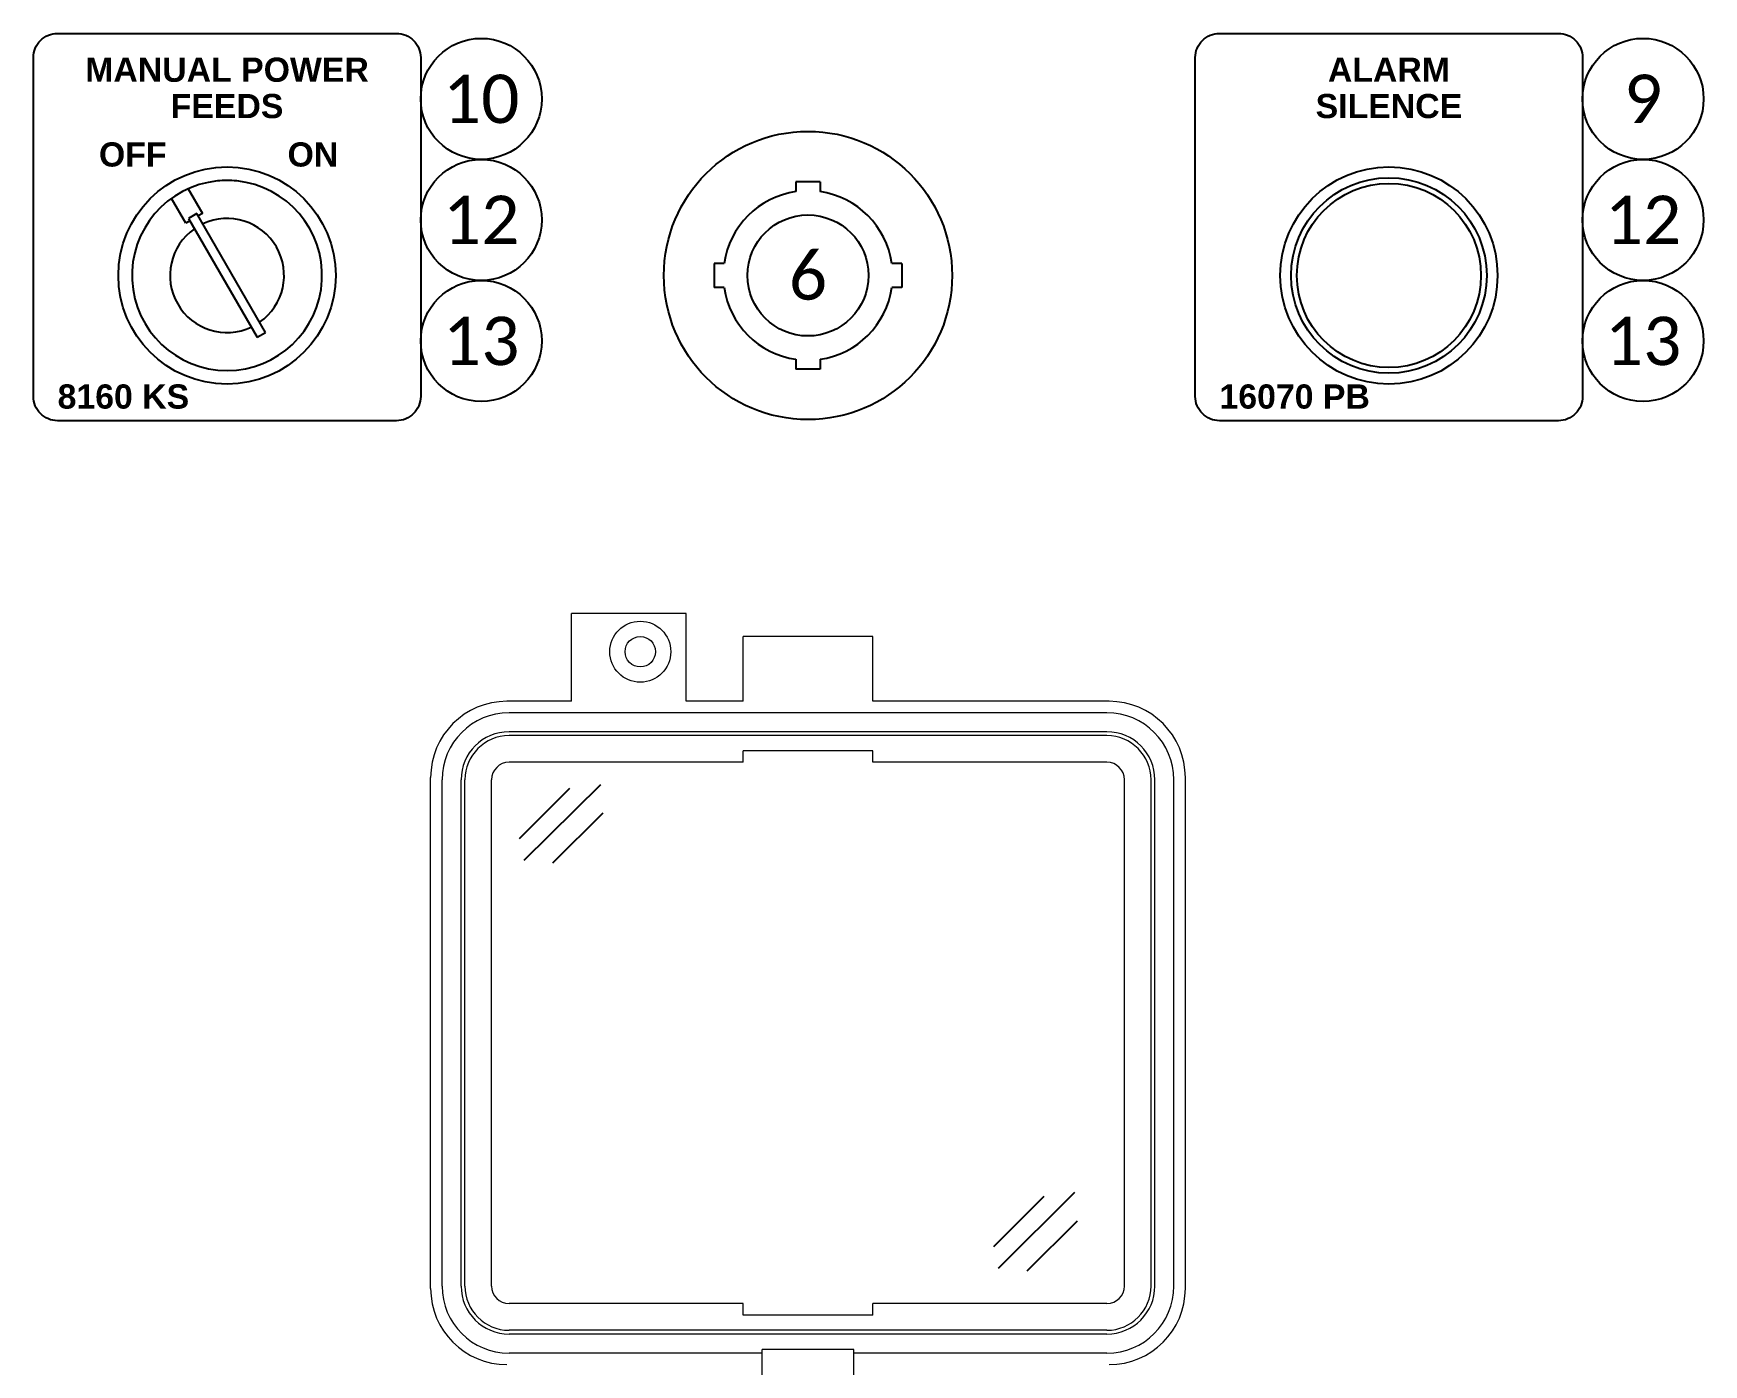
# Model space of a CAD drawing. Header units: inches. Extents: x 0 to 316, y -1 to 150.
# Drawn here: x 256.34 to 264.97, y 94.64 to 101.51 of the extents above; entities that cross this region are included whole.
import ezdxf
from ezdxf.enums import TextEntityAlignment as Align

# ---------------------------------------------------------------- set-up
doc = ezdxf.new("R2010")
doc.units = ezdxf.units.IN
doc.header["$MEASUREMENT"] = 0
doc.linetypes.add('HIDDEN2', pattern=[0.1875, 0.125, -0.0625])
doc.styles.add('Arial Bold', font='arialbd.ttf', dxfattribs={"height": 0.08})
doc.styles.add('Calibri', font='calibri.ttf')

# ---------------------------------------------------------------- blocks, each defined once
blk = doc.blocks.new('Reference Number')
at = {"color": 6, "linetype": 'Continuous'}
blk.add_circle((0, 0), 0.125, dxfattribs=at)
at = {"color": 6, "linetype": 'Continuous', "style": 'Calibri'}
blk.add_attdef('REFERENCE_#', text='', height=0.1, dxfattribs=at).set_placement((0, 0), align=Align.MIDDLE_CENTER)
blk = doc.blocks.new('22.5mm PB HOLE')
at = {"color": 1}
for p, q in [((0.0625, 0.484), (-0.0625, 0.484)), ((-0.0625, 0.484), (-0.0625, 0.433)), ((0.0625, 0.484), (0.0625, 0.433)), ((-0.433, 0.0625), (-0.484, 0.0625)), ((-0.484, 0.0625), (-0.484, -0.0625)), ((0.484, 0.0625), (0.433, 0.0625)), ((0.484, 0.0625), (0.484, -0.0625)), ((-0.433, -0.0625), (-0.484, -0.0625)), ((0.484, -0.0625), (0.433, -0.0625)), ((-0.0625, -0.433), (-0.0625, -0.484)), ((0.0625, -0.484), (-0.0625, -0.484)), ((0.0625, -0.433), (0.0625, -0.484))]:
    blk.add_line(p, q, dxfattribs=at)
for start, end in [(98.21321, 171.78679), (8.21321, 81.78679), (188.21321, 261.78679), (278.21321, 351.78679)]:
    blk.add_arc((0, 0), 0.4375, start, end, dxfattribs=at)
blk = doc.blocks.new('GRACE-F')
at = {"color": 2, "lineweight": 18}
for p, q in [((-0.6299, 6.4335), (-1.2205, 6.4335)), ((-1.2205, 5.9807), (-1.2205, 6.4335)), ((-0.6299, 5.9807), (-0.6299, 6.4335)), ((0.3346, 6.3153), (-0.3346, 6.3153)), ((-0.3346, 5.9807), (-0.3346, 6.3153)), ((0.3346, 5.9807), (0.3346, 6.3153)), ((-1.2205, 5.9807), (-1.5551, 5.9807)), ((-0.3346, 5.9807), (-0.6299, 5.9807)), ((1.5551, 5.9807), (0.3346, 5.9807)), ((1.5433, 5.9216), (-1.5433, 5.9216)), ((1.5433, 5.8232), (-1.5433, 5.8232)), ((1.5433, 5.8035), (-1.5433, 5.8035)), ((0.3346, 5.7248), (-0.3346, 5.7248)), ((-0.3346, 5.6657), (-0.3346, 5.7248)), ((0.3346, 5.6657), (0.3346, 5.7248)), ((-0.3346, 5.6657), (-1.5433, 5.6657)), ((1.5433, 5.6657), (0.3346, 5.6657)), ((-1.9488, 2.9492), (-1.9488, 5.587)), ((-1.8898, 2.961), (-1.8898, 5.5752)), ((-1.7913, 2.961), (-1.7913, 5.5752)), ((-1.7716, 2.961), (-1.7716, 5.5752)), ((-1.6339, 2.961), (-1.6339, 5.5752)), ((1.6339, 2.961), (1.6339, 5.5752)), ((1.7716, 2.961), (1.7716, 5.5752)), ((1.7913, 2.961), (1.7913, 5.5752)), ((1.8898, 2.961), (1.8898, 5.5752)), ((1.9488, 2.9492), (1.9488, 5.587)), ((-0.3346, 2.8705), (-1.5433, 2.8705)), ((-0.3346, 2.8114), (-0.3346, 2.8705)), ((0.3346, 2.8114), (0.3346, 2.8705)), ((1.5433, 2.8705), (0.3346, 2.8705)), ((0.3346, 2.8114), (-0.3346, 2.8114)), ((1.5433, 2.7327), (-1.5433, 2.7327)), ((1.5433, 2.713), (-1.5433, 2.713)), ((-0.2362, 2.6146), (-1.5433, 2.6146)), ((-0.2362, 2.4965), (-0.2362, 2.6342)), ((0.2362, 2.6342), (-0.2362, 2.6342)), ((0.2362, 2.4965), (0.2362, 2.6342)), ((1.5433, 2.6146), (0.2362, 2.6146))]:
    blk.add_line(p, q, dxfattribs=at)
at = {"color": 2}
for p, q in [((-1.489, 5.2725), (-1.2292, 5.532)), ((-1.4662, 5.1601), (-1.0705, 5.5518)), ((-1.3176, 5.1457), (-1.0578, 5.4052)), ((0.9602, 3.1659), (1.2199, 3.4254)), ((0.983, 3.0536), (1.3787, 3.4453)), ((1.1316, 3.0391), (1.3913, 3.2986))]:
    blk.add_line(p, q, dxfattribs=at)
at = {"color": 2, "lineweight": 18}
for radius in [0.1575, 0.0787]:
    blk.add_circle((-0.8661, 6.2366), radius, dxfattribs=at)
for centre, radius, start, end in [((-1.5551, 5.587), 0.3937, 90, 180), ((1.5551, 5.587), 0.3937, 0, 90), ((-1.5433, 5.5752), 0.3465, 90, 180), ((1.5433, 5.5752), 0.3465, 0, 90), ((-1.5433, 5.5752), 0.248, 90, 180), ((-1.5433, 5.5752), 0.2283, 90, 180), ((1.5433, 5.5752), 0.248, 0, 90), ((1.5433, 5.5752), 0.2283, 0, 90), ((-1.5433, 5.5752), 0.0906, 90, 180), ((1.5433, 5.5752), 0.0906, 0, 90), ((-1.5551, 2.9492), 0.3937, 180, 270), ((-1.5433, 2.961), 0.3465, 180, 270), ((-1.5433, 2.961), 0.248, 180, 270), ((-1.5433, 2.961), 0.2283, 180, 270), ((-1.5433, 2.961), 0.0906, 180, 270), ((1.5433, 2.961), 0.2283, 270, 0), ((1.5433, 2.961), 0.248, 270, 0), ((1.5433, 2.961), 0.3465, 270, 0), ((1.5433, 2.961), 0.0906, 270, 0), ((1.5551, 2.9492), 0.3937, 270, 0)]:
    blk.add_arc(centre, radius, start, end, dxfattribs=at)
blk = doc.blocks.new('ZB5AW163')
at = {"color": 5}
for radius in [0.561, 0.5049, 0.4754]:
    blk.add_circle((0, 0), radius, dxfattribs=at)

msp = doc.modelspace()

# ---------------------------------------------------------------- linework, layer by layer
at = {"color": 7, "linetype": 'Continuous'}
for p, q in [((257.13111, 100.53191), (257.05739, 100.6596)), ((257.14399, 100.7096), (257.21772, 100.58191)), ((257.18927, 100.58119), (257.14597, 100.55619)), ((257.54362, 99.96743), (257.18927, 100.58119)), ((257.21772, 100.58191), (257.19607, 100.56941)), ((257.15277, 100.54441), (257.13111, 100.53191)), ((257.14597, 100.55619), (257.50032, 99.94243)), ((257.50032, 99.94243), (257.54362, 99.96743))]:
    msp.add_line(p, q, dxfattribs=at)
at = {"color": 7}
for points in [[(256.46979, 101.51181), (258.21979, 101.51181, -0.4142136), (258.34479, 101.38681), (258.34479, 99.63681, -0.4142136), (258.21979, 99.51181), (256.46979, 99.51181, -0.4142136), (256.34479, 99.63681), (256.34479, 101.38681, -0.4142136)], [(262.46979, 101.51181), (264.21979, 101.51181, -0.4142136), (264.34479, 101.38681), (264.34479, 99.63681, -0.4142136), (264.21979, 99.51181), (262.46979, 99.51181, -0.4142136), (262.34479, 99.63681), (262.34479, 101.38681, -0.4142136)]]:
    msp.add_lwpolyline(points, format="xyb", close=True, dxfattribs=at)
at = {"linetype": 'Continuous'}
msp.add_circle((260.34479, 100.26181), 0.74411, dxfattribs=at)
at = {"color": 7, "linetype": 'Continuous'}
msp.add_circle((257.34479, 100.26181), 0.561, dxfattribs=at)
for radius, start, end in [(0.49075, 95.84772, 84.15228), (0.49075, 84.15228, 95.84772), (0.29445, 124.870508, 295.129492), (0.29445, 304.870508, 115.129492)]:
    msp.add_arc((257.34479, 100.26181), radius, start, end, dxfattribs=at)

# ---------------------------------------------------------------- block references
at = {"color": 7, "linetype": 'HIDDEN2', "ltscale": 2, "xscale": 2.5, "yscale": 2.5, "zscale": 2.5}
for p, values in [((258.65729, 101.17384), {'REFERENCE_#': '10'}), ((264.65729, 101.17384), {'REFERENCE_#': '9'}), ((258.65729, 100.54884), {'REFERENCE_#': '12'}), ((264.65729, 100.54884), {'REFERENCE_#': '12'}), ((260.34479, 100.26181), {'REFERENCE_#': '6'}), ((258.65729, 99.92384), {'REFERENCE_#': '13'}), ((264.65729, 99.92384), {'REFERENCE_#': '13'})]:
    msp.add_blockref('Reference Number', p, dxfattribs=at).add_auto_attribs(values)
for name, p in [('22.5mm PB HOLE', (260.34479, 100.26181)), ('ZB5AW163', (263.34479, 100.26181))]:
    msp.add_blockref(name, p)
at = {"linetype": 'Continuous'}
msp.add_blockref('GRACE-F', (260.34479, 92.08229), dxfattribs=at)

# ---------------------------------------------------------------- texts
at = {"color": 7, "style": 'Arial Bold'}
for s, p in [('MANUAL POWER', (257.34479, 101.32431)), ('ALARM', (263.34479, 101.32431)), ('FEEDS', (257.34479, 101.13681)), ('SILENCE', (263.34479, 101.13681))]:
    msp.add_text(s, height=0.125, dxfattribs=at).set_placement(p, align=Align.MIDDLE_CENTER)
msp.add_text('OFF', height=0.125, dxfattribs=at).set_placement((257.03229, 100.82431), align=Align.RIGHT)
msp.add_text('ON', height=0.125, dxfattribs=at).set_placement((257.65729, 100.82431))
for s, p in [('8160 KS', (256.46979, 99.63681)), ('16070 PB', (262.46979, 99.63681))]:
    msp.add_text(s, height=0.125, dxfattribs=at).set_placement(p, align=Align.MIDDLE_LEFT)

doc.saveas('drawing.dxf')
